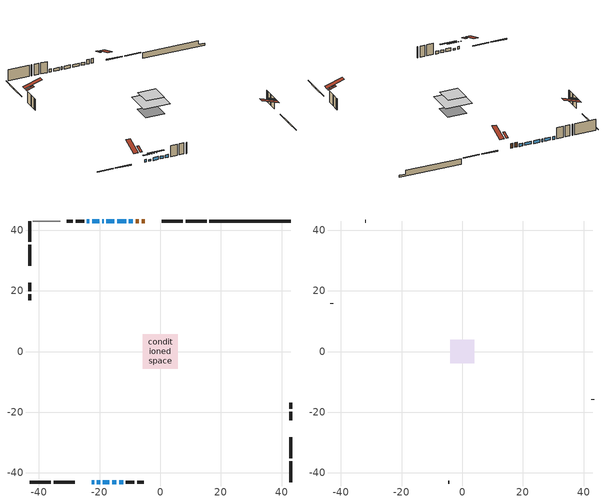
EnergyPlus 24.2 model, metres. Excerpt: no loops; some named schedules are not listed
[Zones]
conditioned space
 floor adiabatic (AdiabaticFloorConstruction): -5.75,-5.75 -5.75,5.75 5.75,5.75 5.75,-5.75 z2.95
 floor foundation (Slab1 construction): -4.12,-4.12 -4.12,4.12 4.12,4.12 4.12,-4.12 z-1.95
 wall outside (RimJoist1 construction): 15.27,43.02 8.35,43.02 / -43.02,-43.02 -36.1,-43.02 / -43.02,43.02 -43.02,36.1 / 43.02,-43.02 43.02,-36.1 z0.51:0.81
 wall outside (RimJoist2 construction): 7.42,43.02 0.51,43.02 / -35.18,-43.02 -28.26,-43.02 / -43.02,35.18 -43.02,28.26 / 43.02,-35.18 43.02,-28.26 z0.51:0.81
 wall outside (AdiabaticWallConstruction 1): -5.14,43.02 -6.11,43.02 / -7.04,43.02 -8.06,43.02 z0.51:2.54
 wall outside (AdiabaticWallConstruction): -22.61,-43.02 -21.79,-43.02 / -8.99,43.02 -10.31,43.02 / -11.24,43.02 -14.19,43.02 / -15.12,43.02 -17.77,43.02 / -18.69,43.02 -19.11,43.02 / -15.81,-43.02 -14.48,-43.02 / -13.55,-43.02 -12.23,-43.02 / -20.04,43.02 -22.4,43.02 / -23.33,43.02 -24.18,43.02 z0.51:1.73; -20.87,-43.02 -19.85,-43.02 z0.51:1.27; -18.92,-43.02 -16.73,-43.02 z0.51:1.83
 wall outside (Wall1 construction): -25.11,43.02 -27.9,43.02 / -11.3,-43.02 -8.5,-43.02 / -43.02,22.61 -43.02,19.81 / 43.02,-22.61 43.02,-19.81 z0.51:5.39
 wall outside (Wall2 construction): -28.83,43.02 -30.88,43.02 / -7.57,-43.02 -5.52,-43.02 / -43.02,18.88 -43.02,16.83 / 43.02,-18.88 43.02,-16.83 z0.51:5.39
 wall foundation (FoundationWall1 construction): 16.2,43.02,-1.95 16.2,43.02,0.51 40.34,43.02,0.51 40.34,43.02,-1.12 43.02,43.02,-1.12 43.02,43.02,-1.95
 wall adiabatic (Wall6 construction): -32.98,43.02 -42.09,43.02 z0.51:5.39
 window (WindowConstruction 7): -22.61,-43.02 -21.79,-43.02 z0.51:1.73
 window (WindowConstruction 6): -8.99,43.02 -10.31,43.02 z0.51:1.73
 window (WindowConstruction 9): -20.86,-43.02 -19.85,-43.02 z0.51:1.27
 window (WindowConstruction 10): -11.24,43.02 -14.19,43.02 z0.51:1.73
 window (WindowConstruction): -18.92,-43.02 -16.73,-43.02 z0.51:1.83
 window (WindowConstruction 1): -15.12,43.02 -17.77,43.02 z0.51:1.73
 window (WindowConstruction 8): -18.7,43.02 -19.11,43.02 z0.51:1.73
 window (WindowConstruction 2): -15.81,-43.02 -14.48,-43.02 z0.51:1.73
 window (WindowConstruction 3): -13.55,-43.02 -12.23,-43.02 z0.51:1.73
 window (WindowConstruction 4): -20.04,43.02 -22.4,43.02 z0.51:1.73
 window (WindowConstruction 5): -23.33,43.02 -24.18,43.02 z0.51:1.73
 door (Door): -5.14,43.02 -6.11,43.02 z0.51:2.54
 door (Door 1): -7.04,43.02 -8.06,43.02 z0.51:2.54
 ceiling adiabatic (AdiabaticFloorConstruction): 5.75,-5.75 5.75,5.75 -5.75,5.75 -5.75,-5.75 z2.95
 roof outside (Roof2 construction): -4.22,43.02,5.39 -4.22,39.7,6.49 -3.34,39.7,6.49 -3.34,43.02,5.39; -23.54,-43.02,5.39 -23.54,-39.7,6.49 -24.41,-39.7,6.49 -24.41,-43.02,5.39; -43.02,23.54,5.39 -39.7,23.54,6.49 -39.7,24.41,6.49 -43.02,24.41,5.39; 43.02,-23.54,5.39 39.7,-23.54,6.49 39.7,-24.41,6.49 43.02,-24.41,5.39
attic - vented
 floor to conditioned space (Floor1 construction Reversed): -3.88,-3.88 -3.88,3.88 3.88,3.88 3.88,-3.88 z5.39
 wall outside (Wall5 construction): -31.81,43.02 -32.05,43.02 / -4.59,-43.02 -4.35,-43.02 / -43.02,15.9 -43.02,15.66 / 43.02,-15.9 43.02,-15.66 z0.51:5.39
 roof outside (Roof1 construction): -2.41,43.02,5.39 -2.41,35.46,7.91 -0.42,35.46,7.91 -0.42,43.02,5.39; -25.34,-43.02,5.39 -25.34,-35.46,7.91 -27.33,-35.46,7.91 -27.33,-43.02,5.39; -43.02,25.34,5.39 -35.46,25.34,7.91 -35.46,27.33,7.91 -43.02,27.33,5.39; 43.02,-25.34,5.39 35.46,-25.34,7.91 35.46,-27.33,7.91 43.02,-27.33,5.39
shading: -17.41,-43.02 -23.31,-43.02 -23.31,-43.32 -17.41,-43.32 z3.71; -14.29,-43.02 -21.36,-43.02 -21.36,-43.32 -14.29,-43.32 z4.27
[Building]
Building 1: Terrain=Suburbs
[Site:Location]
Quebec Intl AP_QC: Latitude {deg}=46.8; Longitude {deg}=-71.38; Time Zone {hr}=-5; Elevation {m}=74; Keep Site Location Information=Yes
[Site:GroundTemperature:Shallow]
0.0108218, -2.24938, -2.43038, -1.3578, 2.94801, 7.23376, 10.9493, 13.303, 13.5029, 11.5886, 7.96783, 3.81355
[Site:WaterMainsTemperature]
Calculation Method=Schedule; Temperature Schedule=mains temperature schedule
[Material] Roughness=Rough; Thermal Absorptance=0.9
Name | Thickness {m} | Conductivity {W/m-K} | Density {kg/m3} | Specific Heat {J/kg-K} | Solar Absorptance | Visible Absorptance
asphalt or fiberglass shingles | 0.00635 | 0.162714 | 1121.4 | 1465.45 | 0.4 | 0.4
ceiling loosefill ins | 0.254 | 0.0480833 | 16.02 | 1046.75 | 0.7 | 0.7
ceiling stud and cavity | 0.1397 | 0.227979 | 65.682 | 1177.47 | 0.7 | 0.7
concrete 4.0 in. | 0.1016 | 1.803125 | 2242.8 | 837.4 | 0.7 | 0.7
concrete 8.0 in. | 0.2032 | 1.803125 | 2242.8 | 837.4 | 0.7 | 0.7
door material | 0.04445 | 0.053851 | 512.64 | 1214.23 | 0.7 | 0.7
exterior vertical ins | 0.0845647 | 0.029427 | 32.04 | 1214.23 | 0.7 | 0.7
floor covering | 0.0127 | 0.0433444 | 54.468 | 1339.84 | 0.6 | 0.6
floor rigid ins; wall rigid ins 2 | 0.512978 | 0.029427 | 32.04 | 1214.23 | 0.7 | 0.7
floor stud and cavity | 0.1397 | 1.75129 | 37.0049 | 1207.88 | 0.7 | 0.7
furniture material conditioned space 1 | 0.1524 | 0.115458 | 640.8 | 1214.23 | 0.6 | 0.6
gypsum board | 0.0127 | 0.160291 | 801 | 837.4 | 0.6 | 0.6
gypsum board 1 | 0.0127 | 0.160291 | 801 | 837.4 | 0.7 | 0.7
osb sheathing 0.5 in. | 0.0127 | 0.115458 | 512.64 | 1214.23 | 0.7 | 0.7
osb sheathing 0.75 in. | 0.01905 | 0.115458 | 512.64 | 1214.23 | 0.7 | 0.7
osb sheathing 2.0 in. | 0.0508 | 0.115458 | 512.64 | 1214.23 | 0.7 | 0.7
rim joist rigid ins; roof rigid ins; wall rigid ins | 0.051816 | 0.029427 | 32.04 | 1214.23 | 0.7 | 0.7
rim joist stud and cavity | 0.0508 | 0.184251 | 125.044 | 1163.47 | 0.6 | 0.6
rim joist stud and cavity 1 | 0.0508 | 0.0278857 | 125.044 | 1163.47 | 0.6 | 0.6
roof stud and cavity | 0.2032 | 0.239031 | 78.34581 | 1123.46 | 0.7 | 0.7
wall rigid ins 1 | 0.051816 | 0.029427 | 32.04 | 1214.23 | 0.4 | 0.4
wall stud and cavity | 0.1397 | 0.209893 | 139.0536 | 1170.24 | 0.7 | 0.7
wall stud and cavity 1 | 0.1397 | 0.181971 | 139.0536 | 1170.24 | 0.7 | 0.7
wall stud and cavity 2 | 0.0889 | 6.1454 | 50.32683 | 1063.81 | 0.6 | 0.6
wall stud and cavity 3 | 0.1397 | 0.168611 | 139.0536 | 1170.24 | 0.7 | 0.7
wall stud and cavity 4 | 0.0889 | 0.380278 | 52.3479 | 1209.89 | 0.7 | 0.7
wall stud and cavity 5 | 0.0889 | 0.391764 | 83.0341 | 1211.67 | 0.7 | 0.7
wood siding | 0.0254 | 0.102417 | 544.68 | 1172.36 | 0.4 | 0.4
wood siding 1 | 0.00254 | 0.102417 | 544.68 | 1172.36 | 0.4 | 0.4
wood siding 2; wood siding 3; wood siding 4 | 0.0254 | 0.102417 | 544.68 | 1172.36 | 0.7 | 0.7
[WindowMaterial:SimpleGlazingSystem]
Name | U-Factor {W/m2-K} | Solar Heat Gain Coefficient
WindowMaterial | 2.9077 | 0.64
WindowMaterial 1 | 2.93098 | 0.61
WindowMaterial 2 | 2.95483 | 0.57
WindowMaterial 3 | 2.94461 | 0.64
WindowMaterial 4 | 3.04511 | 0.45
WindowMaterial 5 | 3.02126 | 0.5
WindowMaterial 6 | 2.963916 | 0.58
[Construction]
AdiabaticFloorConstruction: floor stud and cavity, floor rigid ins, osb sheathing 0.75 in., floor covering
AdiabaticWallConstruction: wood siding 3, wall rigid ins 2, wall stud and cavity 4, gypsum board
AdiabaticWallConstruction 1: wood siding 4, wall rigid ins 2, wall stud and cavity 4, gypsum board
Door; Door 1: door material
Floor1 construction Reversed: gypsum board, ceiling stud and cavity, ceiling loosefill ins
FoundationWall1 construction: concrete 8.0 in., gypsum board 1
furniture construction conditioned space 1: furniture material conditioned space 1
PartitionWallConstruction: gypsum board, wall stud and cavity 5, gypsum board
RimJoist1 construction: wood siding 2, rim joist rigid ins, osb sheathing 2.0 in., rim joist stud and cavity
RimJoist2 construction: wood siding 2, osb sheathing 2.0 in., rim joist stud and cavity 1
Roof1 construction: asphalt or fiberglass shingles
Roof2 construction: asphalt or fiberglass shingles, roof rigid ins, osb sheathing 0.75 in., roof stud and cavity, gypsum board
Slab1 construction: concrete 4.0 in.
Wall1 construction: wood siding, wall rigid ins, osb sheathing 0.5 in., wall stud and cavity, gypsum board
Wall2 construction: wood siding, wall rigid ins, osb sheathing 0.5 in., wall stud and cavity 1, gypsum board
Wall5 construction: wood siding 1, wall stud and cavity 2
Wall6 construction: wall rigid ins 1, osb sheathing 0.5 in., wall stud and cavity 3, gypsum board
WindowConstruction; WindowConstruction 4: WindowMaterial
WindowConstruction 1; WindowConstruction 2; WindowConstruction 3; WindowConstruction 6: WindowMaterial 1
WindowConstruction 10: WindowMaterial 6
WindowConstruction 5: WindowMaterial 2
WindowConstruction 7: WindowMaterial 3
WindowConstruction 8: WindowMaterial 4
WindowConstruction 9: WindowMaterial 5
[Zone] Multiplier=1; Part of Total Floor Area=Yes
Name | Volume {m3}
attic - vented | 24.6175
conditioned space | 491.3
[Space]
Name | Zone | Volume {m3}
attic - vented 1 | attic - vented | 24.6175
conditioned space 1 | conditioned space | 491.3
[ZoneInfiltration:EffectiveLeakageArea]
infil attic - vented 1: Zone or Space=attic - vented 1; Schedule=Always On Discrete; Effective Air Leakage Area {cm2}=2222.77; Stack Coefficient=0.000514295; Wind Coefficient=1.53224e-05
[ZoneMixing]
whole house fan mix: Zone or Space=attic - vented; Schedule=Always On Continuous; Design Flow Rate Calculation Method=Flow/Zone; Design Flow Rate {m3/s}=0; Source Zone or Space=conditioned space
[SurfaceProperty:ExposedFoundationPerimeter]
Slab1: Exposed Perimeter Calculation Method=TotalExposedPerimeter; Total Exposed Perimeter {m}=26.822
[InternalMass] Zone or ZoneList=conditioned space; Space or SpaceList=conditioned space 1
Name | Construction | Surface Area {m2}
furniture mass conditioned space 1 | furniture construction conditioned space 1 | 80.0842
partition wall mass | PartitionWallConstruction | 200.21
[Lights]
interior lighting: Zone or ZoneList or Space or SpaceList=conditioned space 1; Schedule=interior lighting schedule; Design Level Calculation Method=LightingLevel; Lighting Level {W}=343.2; Return Air Fraction=0; Fraction Radiant=0.6; Fraction Visible=0.2; Fraction Replaceable=1
[People]
occupants: Zone or ZoneList or Space or SpaceList=conditioned space 1; Number of People Schedule=occupants schedule; Number of People Calculation Method=People; Number of People=3; Fraction Radiant=0.314171; Sensible Heat Fraction=0.56303; Activity Level Schedule=occupants activity schedule; Carbon Dioxide Generation Rate {m3/s-W}=0; Enable ASHRAE 55 Comfort Warnings=No; Mean Radiant Temperature Calculation Type=EnclosureAveraged
[ElectricEquipment] Zone or ZoneList or Space or SpaceList=conditioned space 1; Design Level Calculation Method=EquipmentLevel
Name | Schedule | Design Level {W} | Fraction Latent | Fraction Radiant | Fraction Lost
clothes dryer | clothes dryer schedule | 140.772 | 0.015 | 0.081 | 0.85
clothes washer | clothes washer schedule | 32.1985 | 0.03 | 0.162 | 0.7
cooking range | cooking range schedule | 208.969 | 0.08 | 0.432 | 0.2
dishwasher | dishwasher schedule | 66.8632 | 0.3 | 0.18 | 0.4
fridge | fridge schedule | 72.9452 | 0 | 0.6 | 0
mech vent house fan | mech vent house fan schedule | 19.9167 | 0 | 0 | 0.5
mech vent house fan cfis | mech vent house fan cfis schedule | 0 | 0 | 0 | 0
mech vent range fan 0 | mech vent range fan 0 schedule | 57 | 0 | 0 | 1
misc plug loads | misc plug loads schedule | 494.7 | 0.045 | 0.513 | 0.1
whole house fan | Always On Discrete | 0 | 0 | 0 | 1
[OtherEquipment] Zone or ZoneList or Space or SpaceList=conditioned space 1; Design Level Calculation Method=EquipmentLevel
Name | Fuel Type | Schedule | Design Level {W} | Fraction Latent | Fraction Radiant | Fraction Lost
clothes dryer 1 | Electricity | clothes dryer schedule | 0 | 0.015 | 0.081 | 0.85
cooking range 1 | Electricity | cooking range schedule | 0 | 0.08 | 0.432 | 0.2
general water use latent | None | general water use schedule | 59.3978 | 1 | 0 | 0
general water use sensible | None | general water use schedule | -58.539 | 0 | 0.6 | 0
mech vent house fan latent load | None | Always On Discrete | 0 | 1 | 0 | 0
mech vent house fan sensible load | None | Always On Discrete | 0 | 0 | 0 | 0
water heater energy adjustment1 | Electricity | Always On Discrete | 0.01 | 0 | 0 | 1
[ZoneInfiltration:DesignFlowRate] Zone or ZoneList or Space or SpaceList=conditioned space 1; Schedule=Always On Discrete; Design Flow Rate Calculation Method=Flow/Zone; Design Flow Rate {m3/s}=0
infil flow; natural vent flow; whole house fan flow
[ZoneControl:Thermostat]
conditioned space Thermostat: Zone or ZoneList=conditioned space; Control Type Schedule=conditioned space Thermostat Schedule; Control 1=conditioned space temperature setpoint; Temperature Difference Between Cutout And Setpoint {deltaC}=0
[ZoneHVAC:Baseboard:Convective:Electric]
electric baseboard: Availability Schedule=Always On Discrete; Heating Design Capacity {W}=8684.58; Efficiency=1
[Zone equipment]
conditioned space: electric baseboard
[Foundation:Kiva]
Foundation Kiva 1: Initial Indoor Air Temperature {C}=18; Wall Height Above Grade {m}=0.510022; Wall Depth Below Slab {m}=0.2032; Custom Block Material Name 1=exterior vertical ins; Custom Block Depth 1 {m}=2.46001; Custom Block X Position 1 {m}=0.2159; Custom Block Z Position 1 {m}=0
[Foundation:Kiva:Settings]
Soil Conductivity {W/m-K}=0.849921; Soil Density {kg/m3}=1842.3; Soil Specific Heat {J/kg-K}=418.7; Ground Solar Absorptivity=0.9; Ground Thermal Absorptivity=0.9; Ground Surface Roughness {m}=0.03; Far-Field Width {m}=40; Deep-Ground Boundary Condition=ZeroFlux; Deep-Ground Depth {m}=40; Minimum Cell Dimension {m}=0.2; Maximum Cell Growth Coefficient=3; Simulation Timestep=Timestep
[Exterior:Lights]
exterior lighting: Schedule=exterior lighting schedule; Design Level {W}=75.6
[EnergyManagementSystem:GlobalVariable]
infil_program_Qfan
infil_program_Qinf
natural_vent_program_Qnv
natural_vent_program_Qwhf
[EnergyManagementSystem:Sensor]
Name | Output:Variable or Output:Meter Index Key | Output:Variable or Output:Meter
airflow_gain | infil flow | Infiltration Sensible Heat Gain Energy
airflow_gain_1 | natural vent flow | Infiltration Sensible Heat Gain Energy
airflow_gain_2 | whole house fan flow | Infiltration Sensible Heat Gain Energy
airflow_loss | infil flow | Infiltration Sensible Heat Loss Energy
airflow_loss_1 | natural vent flow | Infiltration Sensible Heat Loss Energy
airflow_loss_2 | whole house fan flow | Infiltration Sensible Heat Loss Energy
clg_load_cond |  | Cooling:EnergyTransfer:Zone:CONDITIONED SPACE
clg_sp_s; clg_sp_s_1 | cooling setpoint | Schedule Value
clothes_dryer_exhaust_0_sch_s | clothes dryer exhaust 0 schedule | Schedule Value
conditioned_space_clg_unmet_s | conditioned space | Zone Cooling Setpoint Not Met Time
conditioned_space_htg_unmet_s | conditioned space | Zone Heating Setpoint Not Met Time
cool_season | cooling season schedule | Schedule Value
fridge_tin_s | conditioned space | Zone Mean Air Temperature
htg_load_cond |  | Heating:EnergyTransfer:Zone:CONDITIONED SPACE
htg_sp_s; htg_sp_s_1 | heating setpoint | Schedule Value
ig_ee_conv | clothes dryer | Electric Equipment Convective Heating Energy
ig_ee_conv_2 | cooking range | Electric Equipment Convective Heating Energy
ig_ee_conv_4 | fridge | Electric Equipment Convective Heating Energy
ig_ee_conv_5 | misc plug loads | Electric Equipment Convective Heating Energy
ig_ee_conv_6 | whole house fan | Electric Equipment Convective Heating Energy
ig_ee_rad | clothes dryer | Electric Equipment Radiant Heating Energy
ig_ee_rad_2 | cooking range | Electric Equipment Radiant Heating Energy
ig_ee_rad_4 | fridge | Electric Equipment Radiant Heating Energy
ig_ee_rad_5 | misc plug loads | Electric Equipment Radiant Heating Energy
ig_ee_rad_6 | whole house fan | Electric Equipment Radiant Heating Energy
ig_lgt_conv | interior lighting | Lights Convective Heating Energy
ig_lgt_rad | interior lighting | Lights Radiant Heating Energy
ig_lgt_vis | interior lighting | Lights Visible Radiation Heating Energy
ig_oe_conv | clothes dryer 1 | Other Equipment Convective Heating Energy
ig_oe_conv_1 | cooking range 1 | Other Equipment Convective Heating Energy
ig_oe_conv_2 | general water use latent | Other Equipment Convective Heating Energy
ig_oe_conv_3 | general water use sensible | Other Equipment Convective Heating Energy
ig_oe_conv_4 | water heater energy adjustment1 | Other Equipment Convective Heating Energy
ig_oe_rad | clothes dryer 1 | Other Equipment Radiant Heating Energy
ig_oe_rad_1 | cooking range 1 | Other Equipment Radiant Heating Energy
ig_oe_rad_2 | general water use latent | Other Equipment Radiant Heating Energy
ig_oe_rad_3 | general water use sensible | Other Equipment Radiant Heating Energy
ig_oe_rad_4 | water heater energy adjustment1 | Other Equipment Radiant Heating Energy
ig_ppl_conv | occupants | People Convective Heating Energy
ig_ppl_rad | occupants | People Radiant Heating Energy
im_conv | furniture mass conditioned space 1 | Surface Inside Face Convection Heat Gain Energy
im_conv_1 | partition wall mass | Surface Inside Face Convection Heat Gain Energy
im_ig | furniture mass conditioned space 1 | Surface Inside Face Internal Gains Radiation Heat Gain Energy
im_ig_1 | partition wall mass | Surface Inside Face Internal Gains Radiation Heat Gain Energy
im_lgt | furniture mass conditioned space 1 | Surface Inside Face Lights Radiation Heat Gain Energy
im_lgt_1 | partition wall mass | Surface Inside Face Lights Radiation Heat Gain Energy
im_sol | furniture mass conditioned space 1 | Surface Inside Face Solar Radiation Heat Gain Energy
im_sol_1 | partition wall mass | Surface Inside Face Solar Radiation Heat Gain Energy
im_surf | furniture mass conditioned space 1 | Surface Inside Face Net Surface Thermal Radiation Heat Gain Energy
im_surf_1 | partition wall mass | Surface Inside Face Net Surface Thermal Radiation Heat Gain Energy
mech_vent_range_fan_0_sch_s | mech vent range fan 0 schedule | Schedule Value
mv_conv | mech vent house fan | Electric Equipment Convective Heating Energy
mv_conv_1 | mech vent house fan cfis | Electric Equipment Convective Heating Energy
mv_conv_2 | mech vent range fan 0 | Electric Equipment Convective Heating Energy
mv_conv_3 | mech vent house fan latent load | Other Equipment Convective Heating Energy
mv_conv_4 | mech vent house fan sensible load | Other Equipment Convective Heating Energy
mv_rad | mech vent house fan | Electric Equipment Radiant Heating Energy
mv_rad_1 | mech vent house fan cfis | Electric Equipment Radiant Heating Energy
mv_rad_2 | mech vent range fan 0 | Electric Equipment Radiant Heating Energy
mv_rad_3 | mech vent house fan latent load | Other Equipment Radiant Heating Energy
mv_rad_4 | mech vent house fan sensible load | Other Equipment Radiant Heating Energy
natural_vent_s | natural vent schedule | Schedule Value
out_pb_s |  | Site Outdoor Air Barometric Pressure
out_wt_s |  | Site Outdoor Air Humidity Ratio
site_vw_s |  | Site Wind Speed
ss_back_out | Window1 | Surface Window Shortwave from Zone Back Out Window Heat Transfer Rate
ss_back_out_1 | Window10 | Surface Window Shortwave from Zone Back Out Window Heat Transfer Rate
ss_back_out_10 | Window9 | Surface Window Shortwave from Zone Back Out Window Heat Transfer Rate
ss_back_out_2 | Window11 | Surface Window Shortwave from Zone Back Out Window Heat Transfer Rate
ss_back_out_3 | Window12 | Surface Window Shortwave from Zone Back Out Window Heat Transfer Rate
ss_back_out_4 | Window2 | Surface Window Shortwave from Zone Back Out Window Heat Transfer Rate
ss_back_out_5 | Window3 | Surface Window Shortwave from Zone Back Out Window Heat Transfer Rate
ss_back_out_6 | Window5 | Surface Window Shortwave from Zone Back Out Window Heat Transfer Rate
ss_back_out_7 | Window6 | Surface Window Shortwave from Zone Back Out Window Heat Transfer Rate
ss_back_out_8 | Window7 | Surface Window Shortwave from Zone Back Out Window Heat Transfer Rate
ss_back_out_9 | Window8 | Surface Window Shortwave from Zone Back Out Window Heat Transfer Rate
ss_conv | Door1 | Surface Inside Face Convection Heat Gain Energy
ss_conv_1 | Door2 | Surface Inside Face Convection Heat Gain Energy
ss_conv_10 | Window7 | Surface Inside Face Convection Heat Gain Energy
ss_conv_11 | Window8 | Surface Inside Face Convection Heat Gain Energy
ss_conv_12 | Window9 | Surface Inside Face Convection Heat Gain Energy
ss_conv_2 | Window1 | Surface Inside Face Convection Heat Gain Energy
ss_conv_3 | Window10 | Surface Inside Face Convection Heat Gain Energy
ss_conv_4 | Window11 | Surface Inside Face Convection Heat Gain Energy
ss_conv_5 | Window12 | Surface Inside Face Convection Heat Gain Energy
ss_conv_6 | Window2 | Surface Inside Face Convection Heat Gain Energy
ss_conv_7 | Window3 | Surface Inside Face Convection Heat Gain Energy
ss_conv_8 | Window5 | Surface Inside Face Convection Heat Gain Energy
ss_conv_9 | Window6 | Surface Inside Face Convection Heat Gain Energy
ss_ig | Door1 | Surface Inside Face Internal Gains Radiation Heat Gain Energy
ss_ig_1 | Door2 | Surface Inside Face Internal Gains Radiation Heat Gain Energy
ss_ig_10 | Window7 | Surface Inside Face Internal Gains Radiation Heat Gain Energy
ss_ig_11 | Window8 | Surface Inside Face Internal Gains Radiation Heat Gain Energy
ss_ig_12 | Window9 | Surface Inside Face Internal Gains Radiation Heat Gain Energy
ss_ig_2 | Window1 | Surface Inside Face Internal Gains Radiation Heat Gain Energy
ss_ig_3 | Window10 | Surface Inside Face Internal Gains Radiation Heat Gain Energy
ss_ig_4 | Window11 | Surface Inside Face Internal Gains Radiation Heat Gain Energy
ss_ig_5 | Window12 | Surface Inside Face Internal Gains Radiation Heat Gain Energy
ss_ig_6 | Window2 | Surface Inside Face Internal Gains Radiation Heat Gain Energy
ss_ig_7 | Window3 | Surface Inside Face Internal Gains Radiation Heat Gain Energy
ss_ig_8 | Window5 | Surface Inside Face Internal Gains Radiation Heat Gain Energy
ss_ig_9 | Window6 | Surface Inside Face Internal Gains Radiation Heat Gain Energy
ss_lgt | Door1 | Surface Inside Face Lights Radiation Heat Gain Energy
ss_lgt_1 | Door2 | Surface Inside Face Lights Radiation Heat Gain Energy
ss_sol | Door1 | Surface Inside Face Solar Radiation Heat Gain Energy
ss_sol_1 | Door2 | Surface Inside Face Solar Radiation Heat Gain Energy
ss_surf | Door1 | Surface Inside Face Net Surface Thermal Radiation Heat Gain Energy
ss_surf_1 | Door2 | Surface Inside Face Net Surface Thermal Radiation Heat Gain Energy
ss_surf_10 | Window7 | Surface Inside Face Net Surface Thermal Radiation Heat Gain Energy
ss_surf_11 | Window8 | Surface Inside Face Net Surface Thermal Radiation Heat Gain Energy
ss_surf_12 | Window9 | Surface Inside Face Net Surface Thermal Radiation Heat Gain Energy
ss_surf_2 | Window1 | Surface Inside Face Net Surface Thermal Radiation Heat Gain Energy
ss_surf_3 | Window10 | Surface Inside Face Net Surface Thermal Radiation Heat Gain Energy
ss_surf_4 | Window11 | Surface Inside Face Net Surface Thermal Radiation Heat Gain Energy
ss_surf_5 | Window12 | Surface Inside Face Net Surface Thermal Radiation Heat Gain Energy
ss_surf_6 | Window2 | Surface Inside Face Net Surface Thermal Radiation Heat Gain Energy
ss_surf_7 | Window3 | Surface Inside Face Net Surface Thermal Radiation Heat Gain Energy
ss_surf_8 | Window5 | Surface Inside Face Net Surface Thermal Radiation Heat Gain Energy
ss_surf_9 | Window6 | Surface Inside Face Net Surface Thermal Radiation Heat Gain Energy
ss_trans_in | Window1 | Surface Window Transmitted Solar Radiation Rate
ss_trans_in_1 | Window10 | Surface Window Transmitted Solar Radiation Rate
ss_trans_in_10 | Window9 | Surface Window Transmitted Solar Radiation Rate
ss_trans_in_2 | Window11 | Surface Window Transmitted Solar Radiation Rate
ss_trans_in_3 | Window12 | Surface Window Transmitted Solar Radiation Rate
ss_trans_in_4 | Window2 | Surface Window Transmitted Solar Radiation Rate
ss_trans_in_5 | Window3 | Surface Window Transmitted Solar Radiation Rate
ss_trans_in_6 | Window5 | Surface Window Transmitted Solar Radiation Rate
ss_trans_in_7 | Window6 | Surface Window Transmitted Solar Radiation Rate
ss_trans_in_8 | Window7 | Surface Window Transmitted Solar Radiation Rate
ss_trans_in_9 | Window8 | Surface Window Transmitted Solar Radiation Rate
ss_trans_out | Window1 | Surface Inside Face Initial Transmitted Diffuse Transmitted Out Window Solar Radiation Rate
ss_trans_out_1 | Window10 | Surface Inside Face Initial Transmitted Diffuse Transmitted Out Window Solar Radiation Rate
ss_trans_out_10 | Window9 | Surface Inside Face Initial Transmitted Diffuse Transmitted Out Window Solar Radiation Rate
ss_trans_out_2 | Window11 | Surface Inside Face Initial Transmitted Diffuse Transmitted Out Window Solar Radiation Rate
ss_trans_out_3 | Window12 | Surface Inside Face Initial Transmitted Diffuse Transmitted Out Window Solar Radiation Rate
ss_trans_out_4 | Window2 | Surface Inside Face Initial Transmitted Diffuse Transmitted Out Window Solar Radiation Rate
ss_trans_out_5 | Window3 | Surface Inside Face Initial Transmitted Diffuse Transmitted Out Window Solar Radiation Rate
ss_trans_out_6 | Window5 | Surface Inside Face Initial Transmitted Diffuse Transmitted Out Window Solar Radiation Rate
ss_trans_out_7 | Window6 | Surface Inside Face Initial Transmitted Diffuse Transmitted Out Window Solar Radiation Rate
ss_trans_out_8 | Window7 | Surface Inside Face Initial Transmitted Diffuse Transmitted Out Window Solar Radiation Rate
ss_trans_out_9 | Window8 | Surface Inside Face Initial Transmitted Diffuse Transmitted Out Window Solar Radiation Rate
s_conv | Floor1 | Surface Inside Face Convection Heat Gain Energy
s_conv_1 | FoundationWall1 | Surface Inside Face Convection Heat Gain Energy
s_conv_10 | RimJoist2:270 | Surface Inside Face Convection Heat Gain Energy
s_conv_11 | RimJoist2:90 | Surface Inside Face Convection Heat Gain Energy
s_conv_12 | Roof2:0 | Surface Inside Face Convection Heat Gain Energy
s_conv_13 | Roof2:180 | Surface Inside Face Convection Heat Gain Energy
